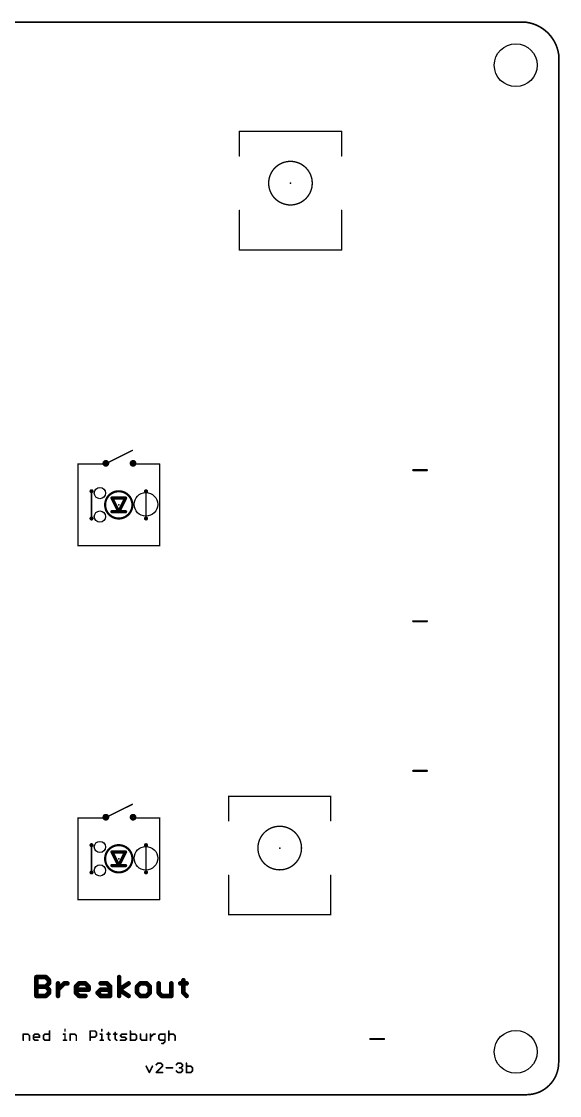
# Model space of a CAD drawing. Extents: x 0 to 100, y 0 to 100.
# Drawn here: x 49.9 to 100.1, y -0.1 to 100.1 of the extents above; entities that cross this region are included whole.
import ezdxf

# ---------------------------------------------------------------- set-up
doc = ezdxf.new("R2010")
doc.units = 0
for name, color, linetype in [('20', 7, 'CONTINUOUS'), ('21', 253, 'CONTINUOUS'), ('23', 7, 'CONTINUOUS')]:
    doc.layers.add(name, color=color, linetype=linetype)

msp = doc.modelspace()

# ---------------------------------------------------------------- linework, layer by layer
at = {"layer": '20', "const_width": 0.1524}
for points in [[(97, 100), (3, 100)], [(100, 3), (100, 97)], [(3, 0), (97, 0)]]:
    msp.add_lwpolyline(points, dxfattribs=at)
at = {"layer": '20'}
for points, const_width in [([(100, 97, 0.3333), (97, 100)], 0.1524), ([(97.0054, 100.0377, 1), (96.9946, 99.9623)], 0.0762), ([(97, 99.9619, 1), (97, 100.0381)], 0.0762), ([(100.0381, 97, 1), (99.9619, 97)], 0.0762), ([(99.9623, 96.9946, 1), (100.0377, 97.0054)], 0.0762), ([(97, 0, 0.4142), (100, 3)], 0.1524), ([(100.0381, 3, 1), (99.9619, 3)], 0.0762), ([(99.9619, 3, 1), (100.0381, 3)], 0.0762), ([(97, 0.0381, 1), (97, -0.0381)], 0.0762), ([(97, -0.0381, 1), (97, 0.0381)], 0.0762)]:
    msp.add_lwpolyline(points, format="xyb", dxfattribs=dict(at, const_width=const_width))
for centre, radius in [((96, 96), 2), ((57.24, 56.1), 0.525), ((61.53, 55.05), 1.1), ((57.24, 53.91), 0.525), ((57.24, 23.1), 0.525), ((61.53, 22.05), 1.1), ((57.24, 20.91), 0.525), ((96, 4), 2)]:
    msp.add_circle(centre, radius, dxfattribs=at)
at = {"layer": '21'}
for points, const_width in [([(70.2692, 89.7625, 1), (70.2057, 89.7625)], 0.0635), ([(70.2375, 89.8578, 1), (70.2375, 89.7943)], 0.0635), ([(79.7943, 89.7625, 1), (79.7308, 89.7625)], 0.0635), ([(79.7625, 89.7943, 1), (79.7625, 89.8578)], 0.0635), ([(70.2057, 87.54, 1), (70.2692, 87.54)], 0.0635), ([(79.7308, 87.54, 1), (79.7943, 87.54)], 0.0635), ([(75, 82.968, 1), (75, 87.032, 1), (75, 82.968)], 0.127), ([(70.2692, 82.46, 1), (70.2057, 82.46)], 0.0635), ([(79.7943, 82.46, 1), (79.7308, 82.46)], 0.0635), ([(70.2375, 78.8088, 1), (70.2375, 78.7452)], 0.0635), ([(70.2057, 78.777, 1), (70.2692, 78.777)], 0.0635), ([(79.7308, 78.777, 1), (79.7943, 78.777)], 0.0635), ([(79.7625, 78.7452, 1), (79.7625, 78.8088)], 0.0635), ([(60.2842, 60.0516, 1), (60.2558, 60.1084)], 0.0635), ([(57.794, 58.7206, 1), (57.794, 59.0254, 1), (57.794, 58.7206)], 0.3302), ([(60.334, 58.7206, 1), (60.334, 59.0254, 1), (60.334, 58.7206)], 0.3302), ([(55.19, 58.8418, 1), (55.19, 58.7782)], 0.0635), ([(55.2218, 58.81, 1), (55.1583, 58.81)], 0.0635), ([(57.7158, 58.8384, 1), (57.7442, 58.7816)], 0.0635), ([(57.73, 58.7782, 1), (57.73, 58.8418)], 0.0635), ([(60.27, 58.8418, 1), (60.27, 58.7782)], 0.0635), ([(62.8418, 58.81, 1), (62.7782, 58.81)], 0.0635), ([(62.81, 58.7782, 1), (62.81, 58.8418)], 0.0635), ([(86.445, 58.2888, 1), (86.445, 58.1872)], 0.1016), ([(87.715, 58.1872, 1), (87.715, 58.2888)], 0.1016), ([(56.46, 56.143, 1), (56.46, 56.397, 1), (56.46, 56.143)], 0.127), ([(56.4918, 56.27, 1), (56.4282, 56.27)], 0.0635), ([(59, 53.73, 1), (59, 56.27, 1), (59, 53.73)], 0.2032), ([(61.54, 56.143, 1), (61.54, 56.397, 1), (61.54, 56.143)], 0.127), ([(61.5718, 56.27, 1), (61.5083, 56.27)], 0.0635), ([(58.365, 55.7112, 1), (58.365, 55.5588)], 0.1524), ([(58.4332, 55.6691, 1), (58.2968, 55.6009)], 0.1524), ([(59.7032, 55.6009, 1), (59.5668, 55.6691)], 0.1524), ([(59.635, 55.5588, 1), (59.635, 55.7112)], 0.1524), ([(58.365, 54.4412, 1), (58.365, 54.2888)], 0.1524), ([(59, 54.4412, 1), (59, 54.2888)], 0.1524), ([(58.9318, 54.3991, 1), (59.0682, 54.3309)], 0.1524), ([(58.9318, 54.3309, 1), (59.0682, 54.3991)], 0.1524), ([(59, 54.2888, 1), (59, 54.4412)], 0.1524), ([(59.635, 54.2888, 1), (59.635, 54.4412)], 0.1524), ([(56.46, 53.603, 1), (56.46, 53.857, 1), (56.46, 53.603)], 0.127), ([(56.4282, 53.73, 1), (56.4918, 53.73)], 0.0635), ([(61.54, 53.603, 1), (61.54, 53.857, 1), (61.54, 53.603)], 0.127), ([(61.5083, 53.73, 1), (61.5718, 53.73)], 0.0635), ([(55.19, 51.2218, 1), (55.19, 51.1583)], 0.0635), ([(55.1583, 51.19, 1), (55.2218, 51.19)], 0.0635), ([(62.7782, 51.19, 1), (62.8418, 51.19)], 0.0635), ([(62.81, 51.1583, 1), (62.81, 51.2218)], 0.0635), ([(86.445, 44.1978, 1), (86.445, 44.0962)], 0.1016), ([(87.715, 44.0962, 1), (87.715, 44.1978)], 0.1016), ([(86.445, 30.2478, 1), (86.445, 30.1462)], 0.1016), ([(87.715, 30.1462, 1), (87.715, 30.2478)], 0.1016), ([(60.2842, 27.0516, 1), (60.2558, 27.1084)], 0.0635), ([(69.2692, 27.7625, 1), (69.2057, 27.7625)], 0.0635), ([(69.2375, 27.8577, 1), (69.2375, 27.7943)], 0.0635), ([(78.7943, 27.7625, 1), (78.7308, 27.7625)], 0.0635), ([(78.7625, 27.7943, 1), (78.7625, 27.8577)], 0.0635), ([(57.794, 25.7206, 1), (57.794, 26.0254, 1), (57.794, 25.7206)], 0.3302), ([(60.334, 25.7206, 1), (60.334, 26.0254, 1), (60.334, 25.7206)], 0.3302), ([(55.2218, 25.81, 1), (55.1583, 25.81)], 0.0635), ([(55.19, 25.8418, 1), (55.19, 25.7783)], 0.0635), ([(57.7158, 25.8384, 1), (57.7442, 25.7816)], 0.0635), ([(57.73, 25.7783, 1), (57.73, 25.8418)], 0.0635), ([(60.27, 25.8418, 1), (60.27, 25.7783)], 0.0635), ([(62.8418, 25.81, 1), (62.7782, 25.81)], 0.0635), ([(62.81, 25.7783, 1), (62.81, 25.8418)], 0.0635), ([(69.2057, 25.54, 1), (69.2692, 25.54)], 0.0635), ([(74, 20.968, 1), (74, 25.032, 1), (74, 20.968)], 0.127), ([(78.7308, 25.54, 1), (78.7943, 25.54)], 0.0635), ([(56.46, 23.143, 1), (56.46, 23.397, 1), (56.46, 23.143)], 0.127), ([(56.4918, 23.27, 1), (56.4282, 23.27)], 0.0635), ([(59, 20.73, 1), (59, 23.27, 1), (59, 20.73)], 0.2032), ([(61.54, 23.143, 1), (61.54, 23.397, 1), (61.54, 23.143)], 0.127), ([(61.5718, 23.27, 1), (61.5083, 23.27)], 0.0635), ([(58.365, 22.7112, 1), (58.365, 22.5588)], 0.1524), ([(58.4332, 22.6691, 1), (58.2968, 22.6009)], 0.1524), ([(59.7032, 22.6009, 1), (59.5668, 22.6691)], 0.1524), ([(59.635, 22.5588, 1), (59.635, 22.7112)], 0.1524), ([(58.365, 21.4412, 1), (58.365, 21.2888)], 0.1524), ([(59, 21.4412, 1), (59, 21.2888)], 0.1524), ([(58.9318, 21.3991, 1), (59.0682, 21.3309)], 0.1524), ([(58.9318, 21.3309, 1), (59.0682, 21.3991)], 0.1524), ([(59, 21.2888, 1), (59, 21.4412)], 0.1524), ([(59.635, 21.2888, 1), (59.635, 21.4412)], 0.1524), ([(56.46, 20.603, 1), (56.46, 20.857, 1), (56.46, 20.603)], 0.127), ([(56.4282, 20.73, 1), (56.4918, 20.73)], 0.0635), ([(61.54, 20.603, 1), (61.54, 20.857, 1), (61.54, 20.603)], 0.127), ([(61.5083, 20.73, 1), (61.5718, 20.73)], 0.0635), ([(69.2692, 20.46, 1), (69.2057, 20.46)], 0.0635), ([(78.7943, 20.46, 1), (78.7308, 20.46)], 0.0635), ([(55.19, 18.2218, 1), (55.19, 18.1583)], 0.0635), ([(55.1583, 18.19, 1), (55.2218, 18.19)], 0.0635), ([(62.7782, 18.19, 1), (62.8418, 18.19)], 0.0635), ([(62.81, 18.1583, 1), (62.81, 18.2218)], 0.0635), ([(69.2057, 16.777, 1), (69.2692, 16.777)], 0.0635), ([(69.2375, 16.8087, 1), (69.2375, 16.7453)], 0.0635), ([(78.7308, 16.777, 1), (78.7943, 16.777)], 0.0635), ([(78.7625, 16.7453, 1), (78.7625, 16.8087)], 0.0635), ([(51.4345, 10.965, 1), (51.2186, 10.965)], 0.2159), ([(51.3266, 11.0729, 1), (51.3266, 10.857)], 0.2159), ([(52.2799, 11.0413, 1), (52.1273, 10.8887)], 0.2159), ([(52.2036, 10.857, 1), (52.2036, 11.0729)], 0.2159), ([(59.1447, 10.965, 1), (58.9288, 10.965)], 0.2159), ([(51.3266, 10.1959, 1), (51.3266, 9.98)], 0.2159), ([(52.2799, 10.1643, 1), (52.1273, 10.0116)], 0.2159), ([(52.1273, 10.1643, 1), (52.2799, 10.0116)], 0.2159), ([(52.2036, 9.98, 1), (52.2036, 10.1959)], 0.2159), ([(52.6039, 10.6726, 1), (52.388, 10.6726)], 0.2159), ([(52.388, 10.3803, 1), (52.6039, 10.3803)], 0.2159), ([(52.4196, 10.5963, 1), (52.5723, 10.749)], 0.2159), ([(52.5723, 10.304, 1), (52.4196, 10.4566)], 0.2159), ([(53.4459, 10.3803, 1), (53.23, 10.3803)], 0.2159), ([(53.9226, 10.4882, 1), (53.9226, 10.2723)], 0.2159), ([(53.999, 10.304, 1), (53.8463, 10.4566)], 0.2159), ([(54.215, 10.2723, 1), (54.215, 10.4882)], 0.2159), ([(55.122, 10.0879, 1), (54.9061, 10.0879)], 0.2159), ([(54.9377, 10.1643, 1), (55.0904, 10.0116)], 0.2159), ([(55.3064, 10.4882, 1), (55.3064, 10.2723)], 0.2159), ([(55.3827, 10.304, 1), (55.2301, 10.4566)], 0.2159), ([(55.9674, 10.4566, 1), (55.8148, 10.304)], 0.2159), ([(55.8911, 10.2723, 1), (55.8911, 10.4882)], 0.2159), ([(56.2914, 10.0879, 1), (56.0755, 10.0879)], 0.2159), ([(56.1071, 10.0116, 1), (56.2598, 10.1643)], 0.2159), ([(57.3178, 10.4882, 1), (57.3178, 10.2723)], 0.2159), ([(57.9788, 10.4566, 1), (57.8261, 10.304)], 0.2159), ([(57.9025, 10.2723, 1), (57.9025, 10.4882)], 0.2159), ([(58.3028, 10.0879, 1), (58.0869, 10.0879)], 0.2159), ([(58.1185, 10.0116, 1), (58.2712, 10.1643)], 0.2159), ([(59.9737, 10.2905, 1), (59.854, 10.4701)], 0.2159), ([(60.8209, 10.0879, 1), (60.605, 10.0879)], 0.2159), ([(60.6366, 10.1643, 1), (60.7893, 10.0116)], 0.2159), ([(61.0053, 10.4882, 1), (61.0053, 10.2723)], 0.2159), ([(61.0816, 10.304, 1), (60.9289, 10.4566)], 0.2159), ([(61.6663, 10.4566, 1), (61.5136, 10.304)], 0.2159), ([(61.59, 10.2723, 1), (61.59, 10.4882)], 0.2159), ([(61.9903, 10.0879, 1), (61.7744, 10.0879)], 0.2159), ([(61.806, 10.0116, 1), (61.9587, 10.1643)], 0.2159), ([(62.8322, 10.3803, 1), (62.6163, 10.3803)], 0.2159), ([(64.0016, 10.3803, 1), (63.7857, 10.3803)], 0.2159), ([(64.7357, 10.4882, 1), (64.7357, 10.2723)], 0.2159), ([(65.136, 10.6726, 1), (64.9201, 10.6726)], 0.2159), ([(65.3204, 10.2723, 1), (65.3204, 10.4882)], 0.2159), ([(51.3266, 9.3189, 1), (51.3266, 9.1029)], 0.2159), ([(51.2186, 9.2109, 1), (51.4345, 9.2109)], 0.2159), ([(52.1273, 9.2872, 1), (52.2799, 9.1346)], 0.2159), ([(52.2036, 9.1029, 1), (52.2036, 9.3189)], 0.2159), ([(52.6039, 9.7956, 1), (52.388, 9.7956)], 0.2159), ([(52.388, 9.5032, 1), (52.6039, 9.5032)], 0.2159), ([(52.4196, 9.7193, 1), (52.5723, 9.8719)], 0.2159), ([(52.5723, 9.4269, 1), (52.4196, 9.5796)], 0.2159), ([(53.23, 9.2109, 1), (53.4459, 9.2109)], 0.2159), ([(53.2616, 9.8719, 1), (53.4143, 9.7193)], 0.2159), ([(55.0904, 9.5796, 1), (54.9377, 9.4269)], 0.2159), ([(54.9061, 9.5032, 1), (55.122, 9.5032)], 0.2159), ([(55.0141, 9.9035, 1), (55.0141, 9.6876)], 0.2159), ([(55.3064, 9.3189, 1), (55.3064, 9.1029)], 0.2159), ([(55.2301, 9.1346, 1), (55.3827, 9.2872)], 0.2159), ([(55.8911, 9.1029, 1), (55.8911, 9.3189)], 0.2159), ([(56.0755, 9.7956, 1), (56.2914, 9.7956)], 0.2159), ([(56.1835, 9.6876, 1), (56.1835, 9.9035)], 0.2159), ([(57.1018, 9.5796, 1), (56.9491, 9.4269)], 0.2159), ([(56.9491, 9.5796, 1), (57.1018, 9.4269)], 0.2159), ([(57.3178, 9.3189, 1), (57.3178, 9.1029)], 0.2159), ([(57.3178, 9.9035, 1), (57.3178, 9.6876)], 0.2159), ([(57.3941, 9.7193, 1), (57.2414, 9.8719)], 0.2159), ([(57.2414, 9.1346, 1), (57.3941, 9.2872)], 0.2159), ([(58.0869, 9.2109, 1), (58.3028, 9.2109)], 0.2159), ([(58.1948, 9.6876, 1), (58.1948, 9.9035)], 0.2159), ([(58.1948, 9.1029, 1), (58.1948, 9.3189)], 0.2159), ([(58.9288, 9.2109, 1), (59.1447, 9.2109)], 0.2159), ([(59.0967, 9.8854, 1), (58.9769, 9.7058)], 0.2159), ([(58.9769, 9.8854, 1), (59.0967, 9.7058)], 0.2159), ([(59.854, 9.1211, 1), (59.9737, 9.3007)], 0.2159), ([(60.7893, 9.5796, 1), (60.6366, 9.4269)], 0.2159), ([(60.605, 9.5032, 1), (60.8209, 9.5032)], 0.2159), ([(61.0053, 9.3189, 1), (61.0053, 9.1029)], 0.2159), ([(60.9289, 9.1346, 1), (61.0816, 9.2872)], 0.2159), ([(61.5136, 9.2872, 1), (61.6663, 9.1346)], 0.2159), ([(61.59, 9.1029, 1), (61.59, 9.3189)], 0.2159), ([(61.7744, 9.5032, 1), (61.9903, 9.5032)], 0.2159), ([(61.9587, 9.4269, 1), (61.806, 9.5796)], 0.2159), ([(62.6163, 9.5032, 1), (62.8322, 9.5032)], 0.2159), ([(62.8006, 9.5796, 1), (62.648, 9.4269)], 0.2159), ([(63.0166, 9.3189, 1), (63.0166, 9.1029)], 0.2159), ([(62.9403, 9.1346, 1), (63.093, 9.2872)], 0.2159), ([(63.7857, 9.2109, 1), (64.0016, 9.2109)], 0.2159), ([(63.8937, 9.1029, 1), (63.8937, 9.3189)], 0.2159), ([(65.1043, 9.5796, 1), (64.9517, 9.4269)], 0.2159), ([(64.9201, 9.5032, 1), (65.136, 9.5032)], 0.2159), ([(65.244, 9.1346, 1), (65.3967, 9.2872)], 0.2159), ([(52.5878, 5.9395, 1), (52.5116, 5.9395)], 0.0762), ([(54.0266, 6.0836, 1), (53.9504, 6.0836)], 0.0762), ([(56.3773, 5.9395, 1), (56.3011, 5.9395)], 0.0762), ([(56.3392, 5.9776, 1), (56.3392, 5.9014)], 0.0762), ([(56.7983, 5.9665, 1), (56.7444, 5.9126)], 0.0762), ([(56.7714, 5.9014, 1), (56.7714, 5.9776)], 0.0762), ([(57.4569, 6.0836, 1), (57.3807, 6.0836)], 0.0762), ([(60.1194, 5.9395, 1), (60.0432, 5.9395)], 0.0762), ([(63.7055, 5.9395, 1), (63.6293, 5.9395)], 0.0762), ([(50.1405, 5.6514, 1), (50.0643, 5.6514)], 0.0762), ([(50.1024, 5.6895, 1), (50.1024, 5.6133)], 0.0762), ([(50.0643, 5.0752, 1), (50.1405, 5.0752)], 0.0762), ([(50.5615, 5.6784, 1), (50.5076, 5.6245)], 0.0762), ([(50.5346, 5.6133, 1), (50.5346, 5.6895)], 0.0762), ([(50.7167, 5.5074, 1), (50.6405, 5.5074)], 0.0762), ([(50.6405, 5.0752, 1), (50.7167, 5.0752)], 0.0762), ([(50.6517, 5.4804, 1), (50.7056, 5.5343)], 0.0762), ([(51.076, 5.5074, 1), (50.9998, 5.5074)], 0.0762), ([(51.011, 5.5343, 1), (51.0649, 5.4804)], 0.0762), ([(51.0379, 5.4014, 1), (51.0379, 5.3252)], 0.0762), ([(51.0649, 5.2462, 1), (51.011, 5.1923)], 0.0762), ([(50.9998, 5.2193, 1), (51.076, 5.2193)], 0.0762), ([(51.182, 5.6895, 1), (51.182, 5.6133)], 0.0762), ([(51.182, 5.1133, 1), (51.182, 5.0371)], 0.0762), ([(51.2089, 5.6245, 1), (51.155, 5.6784)], 0.0762), ([(51.155, 5.0483, 1), (51.2089, 5.1021)], 0.0762), ([(51.497, 5.6784, 1), (51.4432, 5.6245)], 0.0762), ([(51.4701, 5.6133, 1), (51.4701, 5.6895)], 0.0762), ([(51.4701, 5.0371, 1), (51.4701, 5.1133)], 0.0762), ([(51.6523, 5.5074, 1), (51.5761, 5.5074)], 0.0762), ([(51.5761, 5.3633, 1), (51.6523, 5.3633)], 0.0762), ([(51.5872, 5.4804, 1), (51.6411, 5.5343)], 0.0762), ([(51.6142, 5.3252, 1), (51.6142, 5.4014)], 0.0762), ([(52.0115, 5.5074, 1), (51.9353, 5.5074)], 0.0762), ([(51.9465, 5.5343, 1), (52.0004, 5.4804)], 0.0762), ([(52.0004, 5.2462, 1), (51.9465, 5.1923)], 0.0762), ([(51.9353, 5.2193, 1), (52.0115, 5.2193)], 0.0762), ([(52.1175, 5.6895, 1), (52.1175, 5.6133)], 0.0762), ([(52.1175, 5.1133, 1), (52.1175, 5.0371)], 0.0762), ([(52.1444, 5.6245, 1), (52.0906, 5.6784)], 0.0762), ([(52.0906, 5.0483, 1), (52.1444, 5.1021)], 0.0762), ([(52.5116, 5.0752, 1), (52.5878, 5.0752)], 0.0762), ([(52.5497, 5.6133, 1), (52.5497, 5.6895)], 0.0762), ([(52.5497, 5.0371, 1), (52.5497, 5.1133)], 0.0762), ([(53.8445, 5.6895, 1), (53.8445, 5.6133)], 0.0762), ([(53.8445, 5.1133, 1), (53.8445, 5.0371)], 0.0762), ([(53.9504, 5.9395, 1), (54.0266, 5.9395)], 0.0762), ([(54.0266, 5.6514, 1), (53.9504, 5.6514)], 0.0762), ([(53.9504, 5.0752, 1), (54.0266, 5.0752)], 0.0762), ([(53.9885, 5.6133, 1), (53.9885, 5.6895)], 0.0762), ([(54.1326, 5.0371, 1), (54.1326, 5.1133)], 0.0762), ([(54.5063, 5.6514, 1), (54.4301, 5.6514)], 0.0762), ([(54.4682, 5.6895, 1), (54.4682, 5.6133)], 0.0762), ([(54.4301, 5.0752, 1), (54.5063, 5.0752)], 0.0762), ([(54.9273, 5.6784, 1), (54.8734, 5.6245)], 0.0762), ([(54.9003, 5.6133, 1), (54.9003, 5.6895)], 0.0762), ([(55.0825, 5.5074, 1), (55.0063, 5.5074)], 0.0762), ([(55.0063, 5.0752, 1), (55.0825, 5.0752)], 0.0762), ([(55.0174, 5.4804, 1), (55.0713, 5.5343)], 0.0762), ([(56.3392, 5.4014, 1), (56.3392, 5.3252)], 0.0762), ([(56.3011, 5.0752, 1), (56.3773, 5.0752)], 0.0762), ([(56.7444, 5.3903, 1), (56.7983, 5.3364)], 0.0762), ([(56.7714, 5.3252, 1), (56.7714, 5.4014)], 0.0762), ([(56.9535, 5.7955, 1), (56.8773, 5.7955)], 0.0762), ([(56.8773, 5.5074, 1), (56.9535, 5.5074)], 0.0762), ([(56.8885, 5.7685, 1), (56.9424, 5.8224)], 0.0762), ([(56.9424, 5.4804, 1), (56.8885, 5.5343)], 0.0762), ([(57.2747, 5.6895, 1), (57.2747, 5.6133)], 0.0762), ([(57.2747, 5.1133, 1), (57.2747, 5.0371)], 0.0762), ([(57.3807, 5.9395, 1), (57.4569, 5.9395)], 0.0762), ([(57.4569, 5.6514, 1), (57.3807, 5.6514)], 0.0762), ([(57.3807, 5.0752, 1), (57.4569, 5.0752)], 0.0762), ([(57.4188, 5.6133, 1), (57.4188, 5.6895)], 0.0762), ([(57.5628, 5.0371, 1), (57.5628, 5.1133)], 0.0762), ([(57.8984, 5.6895, 1), (57.8984, 5.6133)], 0.0762), ([(58.0694, 5.2462, 1), (58.0155, 5.1923)], 0.0762), ([(58.0806, 5.7955, 1), (58.0044, 5.7955)], 0.0762), ([(58.0044, 5.2193, 1), (58.0806, 5.2193)], 0.0762), ([(58.1596, 5.0483, 1), (58.2135, 5.1021)], 0.0762), ([(58.1865, 5.6133, 1), (58.1865, 5.6895)], 0.0762), ([(58.5221, 5.6895, 1), (58.5221, 5.6133)], 0.0762), ([(58.7042, 5.7955, 1), (58.628, 5.7955)], 0.0762), ([(58.6931, 5.2462, 1), (58.6392, 5.1923)], 0.0762), ([(58.628, 5.2193, 1), (58.7042, 5.2193)], 0.0762), ([(58.7832, 5.0483, 1), (58.8371, 5.1021)], 0.0762), ([(58.8102, 5.6133, 1), (58.8102, 5.6895)], 0.0762), ([(59.1727, 5.5343, 1), (59.1188, 5.4804)], 0.0762), ([(59.1188, 5.5343, 1), (59.1727, 5.4804)], 0.0762), ([(59.1458, 5.1133, 1), (59.1458, 5.0371)], 0.0762), ([(59.2898, 5.6895, 1), (59.2898, 5.6133)], 0.0762), ([(59.2898, 5.4014, 1), (59.2898, 5.3252)], 0.0762), ([(59.3168, 5.6245, 1), (59.2629, 5.6784)], 0.0762), ([(59.2629, 5.3364, 1), (59.3168, 5.3903)], 0.0762), ([(59.6049, 5.3903, 1), (59.551, 5.3364)], 0.0762), ([(59.551, 5.1021, 1), (59.6049, 5.0483)], 0.0762), ([(59.5779, 5.3252, 1), (59.5779, 5.4014)], 0.0762), ([(59.5779, 5.0371, 1), (59.5779, 5.1133)], 0.0762), ([(59.7489, 5.1923, 1), (59.695, 5.2462)], 0.0762), ([(59.695, 5.1923, 1), (59.7489, 5.2462)], 0.0762), ([(59.722, 5.6133, 1), (59.722, 5.6895)], 0.0762), ([(60.0813, 5.6895, 1), (60.0813, 5.6133)], 0.0762), ([(60.0813, 5.1133, 1), (60.0813, 5.0371)], 0.0762), ([(60.0432, 5.0752, 1), (60.1194, 5.0752)], 0.0762), ([(60.5404, 5.6784, 1), (60.4865, 5.6245)], 0.0762), ([(60.4865, 5.1021, 1), (60.5404, 5.0483)], 0.0762), ([(60.5134, 5.6133, 1), (60.5134, 5.6895)], 0.0762), ([(60.5134, 5.0371, 1), (60.5134, 5.1133)], 0.0762), ([(60.6956, 5.5074, 1), (60.6194, 5.5074)], 0.0762), ([(60.6194, 5.2193, 1), (60.6956, 5.2193)], 0.0762), ([(60.6306, 5.4804, 1), (60.6844, 5.5343)], 0.0762), ([(60.6844, 5.1923, 1), (60.6306, 5.2462)], 0.0762), ([(61.0437, 5.2462, 1), (60.9898, 5.1923)], 0.0762), ([(61.0549, 5.6514, 1), (60.9787, 5.6514)], 0.0762), ([(60.9787, 5.2193, 1), (61.0549, 5.2193)], 0.0762), ([(61.1608, 5.1133, 1), (61.1608, 5.0371)], 0.0762), ([(61.1339, 5.0483, 1), (61.1878, 5.1021)], 0.0762), ([(61.6311, 5.6514, 1), (61.5549, 5.6514)], 0.0762), ([(61.5549, 5.0752, 1), (61.6311, 5.0752)], 0.0762), ([(61.593, 5.0371, 1), (61.593, 5.1133)], 0.0762), ([(61.9904, 5.6514, 1), (61.9142, 5.6514)], 0.0762), ([(61.9254, 5.3903, 1), (61.9793, 5.3364)], 0.0762), ([(61.9142, 5.0752, 1), (61.9904, 5.0752)], 0.0762), ([(62.2404, 5.6895, 1), (62.2404, 5.6133)], 0.0762), ([(62.2674, 5.6245, 1), (62.2135, 5.6784)], 0.0762), ([(62.3845, 5.6133, 1), (62.3845, 5.6895)], 0.0762), ([(62.77, 5.5074, 1), (62.6938, 5.5074)], 0.0762), ([(62.705, 5.5343, 1), (62.7588, 5.4804)], 0.0762), ([(62.7588, 5.2462, 1), (62.705, 5.1923)], 0.0762), ([(62.6938, 5.2193, 1), (62.77, 5.2193)], 0.0762), ([(62.876, 5.6895, 1), (62.876, 5.6133)], 0.0762), ([(62.876, 5.1133, 1), (62.876, 5.0371)], 0.0762), ([(62.9029, 5.6245, 1), (62.849, 5.6784)], 0.0762), ([(62.849, 5.0483, 1), (62.9029, 5.1021)], 0.0762), ([(63.3462, 5.6514, 1), (63.27, 5.6514)], 0.0762), ([(63.3081, 5.6133, 1), (63.3081, 5.6895)], 0.0762), ([(63.3081, 5.0371, 1), (63.3081, 5.1133)], 0.0762), ([(63.6405, 5.5343, 1), (63.6944, 5.4804)], 0.0762), ([(63.6293, 5.0752, 1), (63.7055, 5.0752)], 0.0762), ([(63.8115, 5.6895, 1), (63.8115, 5.6133)], 0.0762), ([(63.8384, 5.6245, 1), (63.7845, 5.6784)], 0.0762), ([(64.1265, 5.6784, 1), (64.0727, 5.6245)], 0.0762), ([(64.0996, 5.6133, 1), (64.0996, 5.6895)], 0.0762), ([(64.2818, 5.5074, 1), (64.2056, 5.5074)], 0.0762), ([(64.2056, 5.0752, 1), (64.2818, 5.0752)], 0.0762), ([(64.2167, 5.4804, 1), (64.2706, 5.5343)], 0.0762), ([(82.445, 5.2378, 1), (82.445, 5.1362)], 0.1016), ([(83.715, 5.1362, 1), (83.715, 5.2378)], 0.1016), ([(63.02, 4.8252, 1), (63.02, 4.749)], 0.0762), ([(63.1371, 4.814, 1), (63.191, 4.7601)], 0.0762), ([(63.1641, 4.749, 1), (63.1641, 4.8252)], 0.0762), ([(63.27, 4.9311, 1), (63.3462, 4.9311)], 0.0762), ([(63.3351, 4.9042, 1), (63.2812, 4.9581)], 0.0762), ([(62.6398, 2.9776, 1), (62.6398, 2.9014)], 0.0762), ([(62.6667, 2.9126, 1), (62.6128, 2.9665)], 0.0762), ([(62.9548, 2.9665, 1), (62.9009, 2.9126)], 0.0762), ([(62.9279, 2.9014, 1), (62.9279, 2.9776)], 0.0762), ([(64.5108, 2.9776, 1), (64.5108, 2.9014)], 0.0762), ([(64.5378, 2.9126, 1), (64.4839, 2.9665)], 0.0762), ([(64.8259, 2.9665, 1), (64.772, 2.9126)], 0.0762), ([(64.7989, 2.9014, 1), (64.7989, 2.9776)], 0.0762), ([(65.3404, 2.9395, 1), (65.2642, 2.9395)], 0.0762), ([(61.5943, 2.6685, 1), (61.5261, 2.6344)], 0.0762), ([(61.8142, 2.0922, 1), (61.8824, 2.0582)], 0.0762), ([(61.8142, 2.0582, 1), (61.8824, 2.0922)], 0.0762), ([(62.1705, 2.6344, 1), (62.1023, 2.6685)], 0.0762), ([(62.4688, 2.8224, 1), (62.5227, 2.7685)], 0.0762), ([(62.4957, 2.1133, 1), (62.4957, 2.0371)], 0.0762), ([(62.4688, 2.1021, 1), (62.5227, 2.0483)], 0.0762), ([(63.11, 2.7955, 1), (63.0338, 2.7955)], 0.0762), ([(63.0338, 2.6514, 1), (63.11, 2.6514)], 0.0762), ([(63.045, 2.7685, 1), (63.0989, 2.8224)], 0.0762), ([(63.0989, 2.6245, 1), (63.045, 2.6784)], 0.0762), ([(63.0719, 2.0371, 1), (63.0719, 2.1133)], 0.0762), ([(63.4312, 2.5455, 1), (63.4312, 2.4693)], 0.0762), ([(64.0075, 2.4693, 1), (64.0075, 2.5455)], 0.0762), ([(64.3398, 2.8224, 1), (64.3937, 2.7685)], 0.0762), ([(64.3937, 2.2462, 1), (64.3398, 2.1923)], 0.0762), ([(64.5108, 2.1133, 1), (64.5108, 2.0371)], 0.0762), ([(64.4839, 2.0483, 1), (64.5378, 2.1021)], 0.0762), ([(64.6549, 2.5455, 1), (64.6549, 2.4693)], 0.0762), ([(64.8259, 2.5343, 1), (64.772, 2.4804)], 0.0762), ([(64.772, 2.5343, 1), (64.8259, 2.4804)], 0.0762), ([(64.772, 2.1021, 1), (64.8259, 2.0483)], 0.0762), ([(64.7989, 2.4693, 1), (64.7989, 2.5455)], 0.0762), ([(64.7989, 2.0371, 1), (64.7989, 2.1133)], 0.0762), ([(64.9811, 2.7955, 1), (64.9049, 2.7955)], 0.0762), ([(64.9049, 2.6514, 1), (64.9811, 2.6514)], 0.0762), ([(64.9811, 2.3633, 1), (64.9049, 2.3633)], 0.0762), ([(64.9049, 2.2193, 1), (64.9811, 2.2193)], 0.0762), ([(64.916, 2.7685, 1), (64.9699, 2.8224)], 0.0762), ([(64.9699, 2.6245, 1), (64.916, 2.6784)], 0.0762), ([(64.916, 2.3364, 1), (64.9699, 2.3903)], 0.0762), ([(64.9699, 2.1923, 1), (64.916, 2.2462)], 0.0762), ([(65.3023, 2.6895, 1), (65.3023, 2.6133)], 0.0762), ([(65.3023, 2.1133, 1), (65.3023, 2.0371)], 0.0762), ([(65.2642, 2.0752, 1), (65.3404, 2.0752)], 0.0762), ([(65.7614, 2.6784, 1), (65.7075, 2.6245)], 0.0762), ([(65.7075, 2.1021, 1), (65.7614, 2.0483)], 0.0762), ([(65.7344, 2.6133, 1), (65.7344, 2.6895)], 0.0762), ([(65.7344, 2.0371, 1), (65.7344, 2.1133)], 0.0762), ([(65.9166, 2.5074, 1), (65.8404, 2.5074)], 0.0762), ([(65.8404, 2.2193, 1), (65.9166, 2.2193)], 0.0762), ([(65.8516, 2.4804, 1), (65.9054, 2.5343)], 0.0762), ([(65.9054, 2.1923, 1), (65.8516, 2.2462)], 0.0762)]:
    msp.add_lwpolyline(points, format="xyb", dxfattribs=dict(at, const_width=const_width))
for points, const_width in [([(79.7625, 89.826), (70.2375, 89.826)], 0.127), ([(70.2375, 87.54), (70.2375, 89.7625)], 0.127), ([(79.7625, 87.54), (79.7625, 89.7625)], 0.127), ([(70.2375, 78.777), (70.2375, 82.46)], 0.127), ([(79.7625, 78.777), (79.7625, 82.46)], 0.127), ([(70.2375, 78.777), (79.7625, 78.777)], 0.127), ([(57.73, 58.81), (60.27, 60.08)], 0.127), ([(55.19, 58.81), (55.19, 51.19)], 0.127), ([(55.19, 58.81), (57.73, 58.81)], 0.127), ([(60.27, 58.81), (62.81, 58.81)], 0.127), ([(62.81, 51.19), (62.81, 58.81)], 0.127), ([(87.715, 58.238), (86.445, 58.238)], 0.2032), ([(56.46, 56.27), (56.46, 53.73)], 0.127), ([(61.54, 56.27), (61.54, 53.73)], 0.127), ([(59.635, 55.635), (58.365, 55.635)], 0.3048), ([(58.365, 55.635), (59, 54.365)], 0.3048), ([(59, 54.365), (59.635, 55.635)], 0.3048), ([(59, 54.365), (58.365, 54.365)], 0.3048), ([(59.635, 54.365), (59, 54.365)], 0.3048), ([(62.81, 51.19), (55.19, 51.19)], 0.127), ([(87.715, 44.147), (86.445, 44.147)], 0.2032), ([(87.715, 30.197), (86.445, 30.197)], 0.2032), ([(57.73, 25.81), (60.27, 27.08)], 0.127), ([(78.7625, 27.826), (69.2375, 27.826)], 0.127), ([(69.2375, 25.54), (69.2375, 27.7625)], 0.127), ([(78.7625, 25.54), (78.7625, 27.7625)], 0.127), ([(55.19, 25.81), (55.19, 18.19)], 0.127), ([(55.19, 25.81), (57.73, 25.81)], 0.127), ([(60.27, 25.81), (62.81, 25.81)], 0.127), ([(62.81, 18.19), (62.81, 25.81)], 0.127), ([(56.46, 23.27), (56.46, 20.73)], 0.127), ([(61.54, 23.27), (61.54, 20.73)], 0.127), ([(59.635, 22.635), (58.365, 22.635)], 0.3048), ([(58.365, 22.635), (59, 21.365)], 0.3048), ([(59, 21.365), (59.635, 22.635)], 0.3048), ([(59, 21.365), (58.365, 21.365)], 0.3048), ([(59.635, 21.365), (59, 21.365)], 0.3048), ([(69.2375, 16.777), (69.2375, 20.46)], 0.127), ([(78.7625, 16.777), (78.7625, 20.46)], 0.127), ([(62.81, 18.19), (55.19, 18.19)], 0.127), ([(69.2375, 16.777), (78.7625, 16.777)], 0.127), ([(51.3266, 9.2109), (51.3266, 10.965)], 0.4318), ([(51.3266, 10.965), (52.2036, 10.965)], 0.4318), ([(52.2036, 10.965), (52.496, 10.6726)], 0.4318), ([(59.0368, 9.2109), (59.0368, 10.965)], 0.4318), ([(51.3266, 10.0879), (52.2036, 10.0879)], 0.4318), ([(52.496, 10.3803), (52.2036, 10.0879)], 0.4318), ([(52.2036, 10.0879), (52.496, 9.7956)], 0.4318), ([(52.496, 10.6726), (52.496, 10.3803)], 0.4318), ([(53.3379, 9.2109), (53.3379, 10.3803)], 0.4318), ([(53.3379, 9.7956), (53.9226, 10.3803)], 0.4318), ([(53.9226, 10.3803), (54.215, 10.3803)], 0.4318), ([(55.0141, 10.0879), (55.3064, 10.3803)], 0.4318), ([(55.0141, 9.5032), (55.0141, 10.0879)], 0.4318), ([(55.3064, 10.3803), (55.8911, 10.3803)], 0.4318), ([(55.8911, 10.3803), (56.1835, 10.0879)], 0.4318), ([(56.1835, 10.0879), (56.1835, 9.7956)], 0.4318), ([(57.3178, 10.3803), (57.9025, 10.3803)], 0.4318), ([(57.9025, 10.3803), (58.1948, 10.0879)], 0.4318), ([(58.1948, 10.0879), (58.1948, 9.2109)], 0.4318), ([(59.0368, 9.7956), (59.9138, 10.3803)], 0.4318), ([(61.0053, 10.3803), (60.7129, 10.0879)], 0.4318), ([(60.7129, 10.0879), (60.7129, 9.5032)], 0.4318), ([(61.59, 10.3803), (61.0053, 10.3803)], 0.4318), ([(61.8823, 10.0879), (61.59, 10.3803)], 0.4318), ([(61.8823, 9.5032), (61.8823, 10.0879)], 0.4318), ([(62.7243, 10.3803), (62.7243, 9.5032)], 0.4318), ([(63.8937, 9.2109), (63.8937, 10.3803)], 0.4318), ([(64.7357, 10.3803), (65.3204, 10.3803)], 0.4318), ([(65.028, 10.6726), (65.028, 9.5032)], 0.4318), ([(52.2036, 9.2109), (51.3266, 9.2109)], 0.4318), ([(52.496, 9.5032), (52.2036, 9.2109)], 0.4318), ([(52.496, 9.7956), (52.496, 9.5032)], 0.4318), ([(56.1835, 9.7956), (55.0141, 9.7956)], 0.4318), ([(55.3064, 9.2109), (55.0141, 9.5032)], 0.4318), ([(55.8911, 9.2109), (55.3064, 9.2109)], 0.4318), ([(57.0254, 9.5032), (57.3178, 9.7956)], 0.4318), ([(57.3178, 9.2109), (57.0254, 9.5032)], 0.4318), ([(57.3178, 9.7956), (58.1948, 9.7956)], 0.4318), ([(58.1948, 9.2109), (57.3178, 9.2109)], 0.4318), ([(59.9138, 9.2109), (59.0368, 9.7956)], 0.4318), ([(60.7129, 9.5032), (61.0053, 9.2109)], 0.4318), ([(61.0053, 9.2109), (61.59, 9.2109)], 0.4318), ([(61.59, 9.2109), (61.8823, 9.5032)], 0.4318), ([(62.7243, 9.5032), (63.0166, 9.2109)], 0.4318), ([(63.0166, 9.2109), (63.8937, 9.2109)], 0.4318), ([(65.028, 9.5032), (65.3204, 9.2109)], 0.4318), ([(52.5497, 5.9395), (52.5497, 5.0752)], 0.1524), ([(53.9885, 6.0836), (53.9885, 5.9395)], 0.1524), ([(56.3392, 5.0752), (56.3392, 5.9395)], 0.1524), ([(56.3392, 5.9395), (56.7714, 5.9395)], 0.1524), ([(56.7714, 5.9395), (56.9154, 5.7955)], 0.1524), ([(57.4188, 6.0836), (57.4188, 5.9395)], 0.1524), ([(60.0813, 5.9395), (60.0813, 5.0752)], 0.1524), ([(63.6674, 5.9395), (63.6674, 5.0752)], 0.1524), ([(50.1024, 5.0752), (50.1024, 5.6514)], 0.1524), ([(50.1024, 5.6514), (50.5346, 5.6514)], 0.1524), ([(50.5346, 5.6514), (50.6786, 5.5074)], 0.1524), ([(50.6786, 5.5074), (50.6786, 5.0752)], 0.1524), ([(51.0379, 5.5074), (51.182, 5.6514)], 0.1524), ([(51.0379, 5.2193), (51.0379, 5.5074)], 0.1524), ([(51.6142, 5.3633), (51.0379, 5.3633)], 0.1524), ([(51.182, 5.0752), (51.0379, 5.2193)], 0.1524), ([(51.182, 5.6514), (51.4701, 5.6514)], 0.1524), ([(51.4701, 5.0752), (51.182, 5.0752)], 0.1524), ([(51.4701, 5.6514), (51.6142, 5.5074)], 0.1524), ([(51.6142, 5.5074), (51.6142, 5.3633)], 0.1524), ([(51.9734, 5.5074), (52.1175, 5.6514)], 0.1524), ([(51.9734, 5.2193), (51.9734, 5.5074)], 0.1524), ([(52.1175, 5.0752), (51.9734, 5.2193)], 0.1524), ([(52.1175, 5.6514), (52.5497, 5.6514)], 0.1524), ([(52.5497, 5.0752), (52.1175, 5.0752)], 0.1524), ([(53.8445, 5.6514), (53.9885, 5.6514)], 0.1524), ([(53.8445, 5.0752), (54.1326, 5.0752)], 0.1524), ([(53.9885, 5.6514), (53.9885, 5.0752)], 0.1524), ([(54.4682, 5.0752), (54.4682, 5.6514)], 0.1524), ([(54.4682, 5.6514), (54.9003, 5.6514)], 0.1524), ([(54.9003, 5.6514), (55.0444, 5.5074)], 0.1524), ([(55.0444, 5.5074), (55.0444, 5.0752)], 0.1524), ([(56.7714, 5.3633), (56.3392, 5.3633)], 0.1524), ([(56.9154, 5.5074), (56.7714, 5.3633)], 0.1524), ([(56.9154, 5.7955), (56.9154, 5.5074)], 0.1524), ([(57.2747, 5.6514), (57.4188, 5.6514)], 0.1524), ([(57.2747, 5.0752), (57.5628, 5.0752)], 0.1524), ([(57.4188, 5.6514), (57.4188, 5.0752)], 0.1524), ([(57.8984, 5.6514), (58.1865, 5.6514)], 0.1524), ([(58.0425, 5.7955), (58.0425, 5.2193)], 0.1524), ([(58.0425, 5.2193), (58.1865, 5.0752)], 0.1524), ([(58.5221, 5.6514), (58.8102, 5.6514)], 0.1524), ([(58.6661, 5.7955), (58.6661, 5.2193)], 0.1524), ([(58.6661, 5.2193), (58.8102, 5.0752)], 0.1524), ([(59.1458, 5.5074), (59.2898, 5.6514)], 0.1524), ([(59.2898, 5.3633), (59.1458, 5.5074)], 0.1524), ([(59.1458, 5.0752), (59.5779, 5.0752)], 0.1524), ([(59.2898, 5.6514), (59.722, 5.6514)], 0.1524), ([(59.5779, 5.3633), (59.2898, 5.3633)], 0.1524), ([(59.722, 5.2193), (59.5779, 5.3633)], 0.1524), ([(59.5779, 5.0752), (59.722, 5.2193)], 0.1524), ([(60.5134, 5.6514), (60.0813, 5.6514)], 0.1524), ([(60.0813, 5.0752), (60.5134, 5.0752)], 0.1524), ([(60.6575, 5.5074), (60.5134, 5.6514)], 0.1524), ([(60.5134, 5.0752), (60.6575, 5.2193)], 0.1524), ([(60.6575, 5.2193), (60.6575, 5.5074)], 0.1524), ([(61.0168, 5.6514), (61.0168, 5.2193)], 0.1524), ([(61.0168, 5.2193), (61.1608, 5.0752)], 0.1524), ([(61.1608, 5.0752), (61.593, 5.0752)], 0.1524), ([(61.593, 5.0752), (61.593, 5.6514)], 0.1524), ([(61.9523, 5.0752), (61.9523, 5.6514)], 0.1524), ([(61.9523, 5.3633), (62.2404, 5.6514)], 0.1524), ([(62.2404, 5.6514), (62.3845, 5.6514)], 0.1524), ([(62.876, 5.6514), (62.7319, 5.5074)], 0.1524), ([(62.7319, 5.5074), (62.7319, 5.2193)], 0.1524), ([(62.7319, 5.2193), (62.876, 5.0752)], 0.1524), ([(63.3081, 5.6514), (62.876, 5.6514)], 0.1524), ([(62.876, 5.0752), (63.3081, 5.0752)], 0.1524), ([(63.3081, 4.9311), (63.3081, 5.6514)], 0.1524), ([(63.6674, 5.5074), (63.8115, 5.6514)], 0.1524), ([(63.8115, 5.6514), (64.0996, 5.6514)], 0.1524), ([(64.0996, 5.6514), (64.2437, 5.5074)], 0.1524), ([(64.2437, 5.5074), (64.2437, 5.0752)], 0.1524), ([(83.715, 5.187), (82.445, 5.187)], 0.2032), ([(63.02, 4.7871), (63.1641, 4.7871)], 0.1524), ([(63.1641, 4.7871), (63.3081, 4.9311)], 0.1524), ([(62.6398, 2.9395), (62.4957, 2.7955)], 0.1524), ([(62.9279, 2.9395), (62.6398, 2.9395)], 0.1524), ([(63.0719, 2.7955), (62.9279, 2.9395)], 0.1524), ([(64.3668, 2.7955), (64.5108, 2.9395)], 0.1524), ([(64.5108, 2.9395), (64.7989, 2.9395)], 0.1524), ([(64.7989, 2.9395), (64.943, 2.7955)], 0.1524), ([(65.3023, 2.9395), (65.3023, 2.0752)], 0.1524), ([(61.5602, 2.6514), (61.8483, 2.0752)], 0.1524), ([(61.8483, 2.0752), (62.1364, 2.6514)], 0.1524), ([(62.4957, 2.0752), (63.0719, 2.6514)], 0.1524), ([(63.0719, 2.0752), (62.4957, 2.0752)], 0.1524), ([(63.0719, 2.6514), (63.0719, 2.7955)], 0.1524), ([(63.4312, 2.5074), (64.0075, 2.5074)], 0.1524), ([(64.5108, 2.0752), (64.3668, 2.2193)], 0.1524), ([(64.7989, 2.0752), (64.5108, 2.0752)], 0.1524), ([(64.7989, 2.5074), (64.6549, 2.5074)], 0.1524), ([(64.943, 2.6514), (64.7989, 2.5074)], 0.1524), ([(64.7989, 2.5074), (64.943, 2.3633)], 0.1524), ([(64.943, 2.2193), (64.7989, 2.0752)], 0.1524), ([(64.943, 2.7955), (64.943, 2.6514)], 0.1524), ([(64.943, 2.3633), (64.943, 2.2193)], 0.1524), ([(65.7344, 2.6514), (65.3023, 2.6514)], 0.1524), ([(65.3023, 2.0752), (65.7344, 2.0752)], 0.1524), ([(65.8785, 2.5074), (65.7344, 2.6514)], 0.1524), ([(65.7344, 2.0752), (65.8785, 2.2193)], 0.1524), ([(65.8785, 2.2193), (65.8785, 2.5074)], 0.1524)]:
    msp.add_lwpolyline(points, dxfattribs=dict(at, const_width=const_width))
at = {"layer": '23'}
for p in [(75, 85), (59, 55), (74, 23), (59, 22)]:
    msp.add_point(p, dxfattribs=at)

doc.saveas('drawing.dxf')
